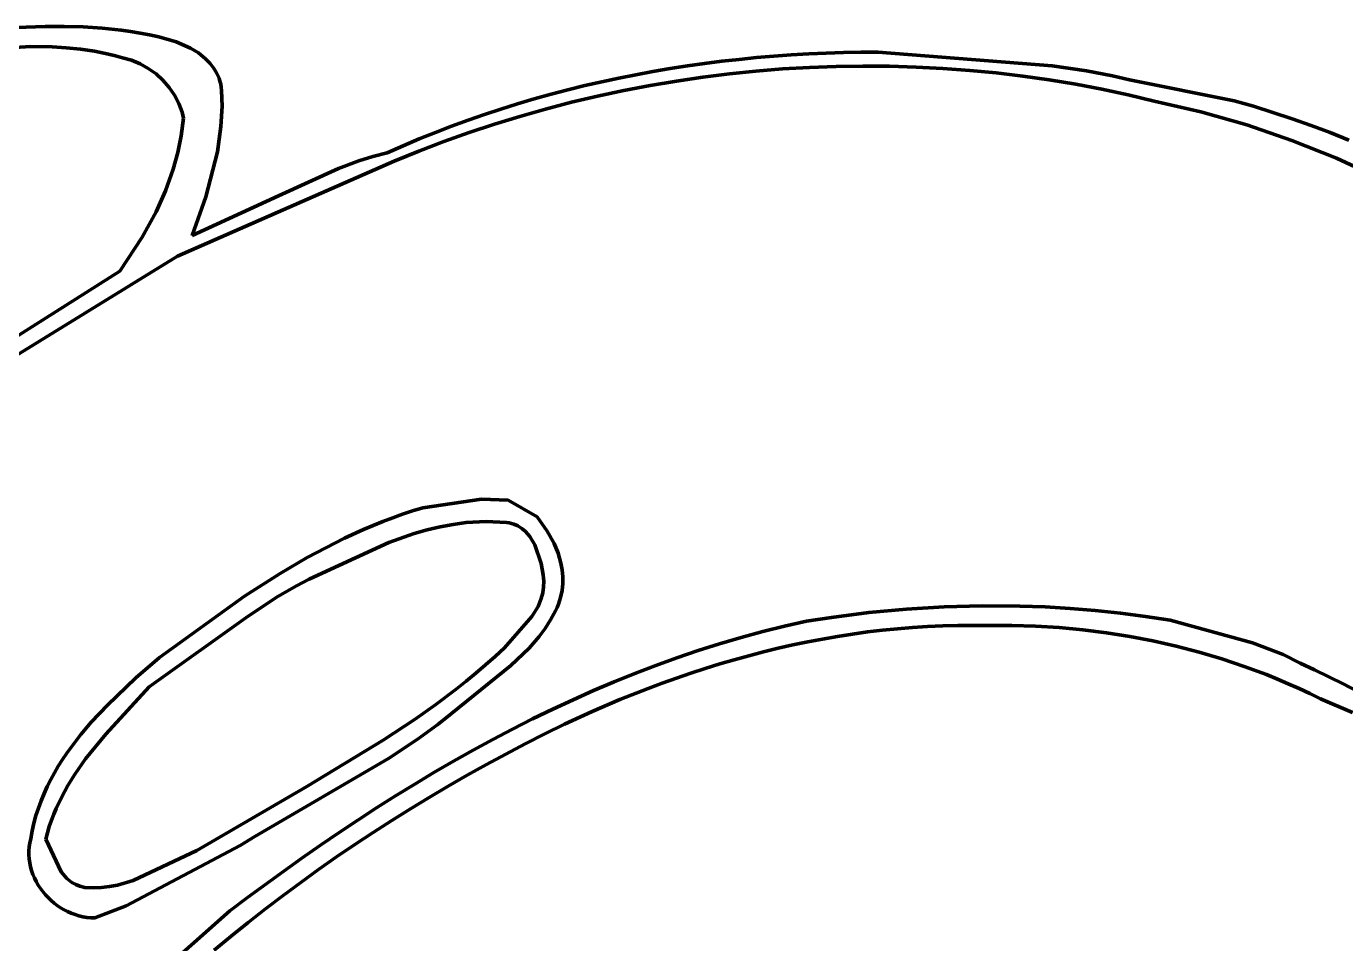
# Model space of a CAD drawing. Header units: millimetres. Extents: x 0 to 15.3, y 0 to 17.7.
# Drawn here: x 10.827 to 12.835, y 7.259 to 8.654 of the extents above; entities that cross this region are included whole.
import ezdxf

# ---------------------------------------------------------------- set-up
doc = ezdxf.new("R2010")
doc.units = ezdxf.units.MM
doc.layers.add('color#0a0a0aff', color=7, linetype='CONTINUOUS', lineweight=100)
doc.layers.add('color#ffffffff', color=7, linetype='CONTINUOUS', lineweight=100)

msp = doc.modelspace()

# ---------------------------------------------------------------- linework, layer by layer
at = {"layer": 'color#0a0a0aff'}
for p, q in [((10.8119, 8.6521), (10.8555, 8.6537)), ((10.8555, 8.6537), (10.8846, 8.6538)), ((10.8846, 8.6538), (10.9136, 8.653)), ((10.9136, 8.653), (10.9425, 8.6511)), ((10.9425, 8.6511), (10.9713, 8.648)), ((10.9713, 8.648), (10.9857, 8.646)), ((10.9857, 8.646), (11.0001, 8.6437)), ((11.0001, 8.6437), (11.0144, 8.641)), ((11.0144, 8.641), (11.0287, 8.638)), ((11.0287, 8.638), (11.0552, 8.6306)), ((10.8336, 8.6232), (10.6597, 8.6129)), ((10.8661, 8.6227), (10.8336, 8.6232)), ((10.8877, 8.6214), (10.8661, 8.6227)), ((10.9093, 8.6192), (10.8877, 8.6214)), ((10.9307, 8.616), (10.9093, 8.6192)), ((10.9521, 8.6116), (10.9307, 8.616)), ((11.0552, 8.6306), (11.0769, 8.6209)), ((11.0769, 8.6209), (11.089, 8.6134)), ((10.9627, 8.6089), (10.9521, 8.6116)), ((10.9733, 8.6059), (10.9627, 8.6089)), ((10.987, 8.6023), (10.9733, 8.6059)), ((11.0001, 8.5969), (10.987, 8.6023)), ((11.0126, 8.59), (11.0001, 8.5969)), ((11.089, 8.6134), (11.0998, 8.6047)), ((11.0998, 8.6047), (11.1063, 8.5981)), ((11.1063, 8.5981), (11.1119, 8.591)), ((11.8332, 8.5937), (11.8595, 8.5974)), ((11.8595, 8.5974), (11.8858, 8.6008)), ((11.8858, 8.6008), (11.9121, 8.6037)), ((11.9121, 8.6037), (11.9385, 8.6063)), ((11.9385, 8.6063), (11.9649, 8.6086)), ((11.9649, 8.6086), (11.9914, 8.6105)), ((11.9914, 8.6105), (12.0179, 8.612)), ((12.0179, 8.612), (12.0444, 8.6131)), ((12.0444, 8.6131), (12.0709, 8.614)), ((12.0709, 8.614), (12.0974, 8.6144)), ((12.0974, 8.6144), (12.1239, 8.6145)), ((12.1239, 8.6145), (12.3886, 8.5937)), ((11.0243, 8.5816), (11.0126, 8.59)), ((11.0349, 8.5719), (11.0243, 8.5816)), ((11.1119, 8.591), (11.1166, 8.5833)), ((11.1166, 8.5833), (11.1203, 8.5749)), ((11.7288, 8.5752), (11.7548, 8.5804)), ((11.7548, 8.5804), (11.7809, 8.5852)), ((11.7809, 8.5852), (11.807, 8.5897)), ((11.807, 8.5897), (11.8332, 8.5937)), ((11.8568, 8.5766), (11.8165, 8.5707)), ((11.8972, 8.5817), (11.8568, 8.5766)), ((11.9377, 8.5858), (11.8972, 8.5817)), ((11.9783, 8.5891), (11.9377, 8.5858)), ((12.019, 8.5915), (11.9783, 8.5891)), ((12.0597, 8.5929), (12.019, 8.5915)), ((12.1004, 8.5935), (12.0597, 8.5929)), ((12.1411, 8.5932), (12.1004, 8.5935)), ((12.1818, 8.592), (12.1411, 8.5932)), ((12.2224, 8.5899), (12.1818, 8.592)), ((12.263, 8.5869), (12.2224, 8.5899)), ((12.3035, 8.583), (12.263, 8.5869)), ((12.3439, 8.5782), (12.3035, 8.583)), ((12.3842, 8.5724), (12.3439, 8.5782)), ((12.3886, 8.5937), (12.4411, 8.586)), ((12.4411, 8.586), (12.4803, 8.5784)), ((12.4803, 8.5784), (12.5062, 8.5724)), ((11.0443, 8.5611), (11.0349, 8.5719)), ((11.0524, 8.5493), (11.0443, 8.5611)), ((11.1203, 8.5749), (11.1217, 8.5705)), ((11.1217, 8.5705), (11.1229, 8.566)), ((11.1229, 8.566), (11.1237, 8.5612)), ((11.1237, 8.5612), (11.1242, 8.5563)), ((11.1242, 8.5563), (11.1248, 8.5327)), ((11.6257, 8.5506), (11.6513, 8.5573)), ((11.6513, 8.5573), (11.6771, 8.5637)), ((11.6771, 8.5637), (11.7029, 8.5696)), ((11.7364, 8.5563), (11.6965, 8.5478)), ((11.7029, 8.5696), (11.7288, 8.5752)), ((11.7764, 8.5639), (11.7364, 8.5563)), ((11.8165, 8.5707), (11.7764, 8.5639)), ((12.4244, 8.5657), (12.3842, 8.5724)), ((12.4644, 8.5582), (12.4244, 8.5657)), ((12.5042, 8.5496), (12.4644, 8.5582)), ((12.5062, 8.5724), (12.6655, 8.5408)), ((11.059, 8.5366), (11.0524, 8.5493)), ((11.0639, 8.5232), (11.059, 8.5366)), ((11.5495, 8.5281), (11.5748, 8.536)), ((11.5748, 8.536), (11.6002, 8.5435)), ((11.6002, 8.5435), (11.6257, 8.5506)), ((11.6569, 8.5384), (11.6175, 8.5281)), ((11.6965, 8.5478), (11.6569, 8.5384)), ((12.5438, 8.5402), (12.5042, 8.5496)), ((12.6147, 8.5239), (12.5438, 8.5402)), ((12.6655, 8.5408), (12.6951, 8.5323)), ((11.0661, 8.514), (11.0639, 8.5232)), ((11.1248, 8.5327), (11.1231, 8.5015)), ((11.4993, 8.5111), (11.5243, 8.5198)), ((11.5243, 8.5198), (11.5495, 8.5281)), ((11.5784, 8.517), (11.5394, 8.505)), ((11.6175, 8.5281), (11.5784, 8.517)), ((12.6848, 8.504), (12.6147, 8.5239)), ((12.6951, 8.5323), (12.7246, 8.5231)), ((12.7246, 8.5231), (12.7538, 8.5134)), ((11.0627, 8.4876), (11.0661, 8.514)), ((11.1231, 8.5015), (11.1177, 8.4628)), ((11.4496, 8.4925), (11.4744, 8.502)), ((11.4744, 8.502), (11.4993, 8.5111)), ((11.5394, 8.505), (11.5008, 8.4922)), ((12.7537, 8.4804), (12.6848, 8.504)), ((12.7538, 8.5134), (12.7829, 8.5032)), ((12.7829, 8.5032), (12.8117, 8.4924)), ((11.0574, 8.4618), (11.0627, 8.4876)), ((11.4006, 8.4723), (11.425, 8.4826)), ((11.4625, 8.4785), (11.4245, 8.464)), ((11.425, 8.4826), (11.4496, 8.4925)), ((11.5008, 8.4922), (11.4625, 8.4785)), ((12.8213, 8.4533), (12.7537, 8.4804)), ((12.8117, 8.4924), (12.8403, 8.481)), ((11.0504, 8.4364), (11.0574, 8.4618)), ((11.1177, 8.4628), (11.1002, 8.3946)), ((11.3333, 8.4491), (11.3546, 8.4558)), ((11.3546, 8.4558), (11.3763, 8.4616)), ((11.3763, 8.4616), (11.4006, 8.4723)), ((11.4245, 8.464), (11.3868, 8.4486)), ((11.0386, 8.4035), (11.0504, 8.4364)), ((11.3868, 8.4486), (11.057, 8.3044)), ((11.2106, 8.3963), (11.3019, 8.4376)), ((11.3019, 8.4376), (11.3333, 8.4491)), ((12.8874, 8.4226), (12.8213, 8.4533)), ((11.0243, 8.3715), (11.0386, 8.4035)), ((11.0791, 8.3356), (11.2106, 8.3963)), ((11.1002, 8.3946), (11.0791, 8.3356)), ((11.0033, 8.333), (11.0243, 8.3715)), ((10.9694, 8.2817), (11.0033, 8.333)), ((11.057, 8.3044), (10.7329, 8.1051)), ((10.806, 8.1781), (10.9694, 8.2817)), ((11.4303, 7.9217), (11.5196, 7.9348)), ((11.5196, 7.9348), (11.5605, 7.9332)), ((11.5605, 7.9332), (11.6044, 7.908)), ((11.3998, 7.9118), (11.415, 7.9169)), ((11.415, 7.9169), (11.4303, 7.9217)), ((11.3403, 7.8884), (11.3698, 7.9006)), ((11.3698, 7.9006), (11.3847, 7.9063)), ((11.3847, 7.9063), (11.3998, 7.9118)), ((11.4767, 7.8963), (11.4568, 7.8926)), ((11.4967, 7.8989), (11.4767, 7.8963)), ((11.5068, 7.8998), (11.4967, 7.8989)), ((11.5169, 7.9003), (11.5068, 7.8998)), ((11.5271, 7.9006), (11.5169, 7.9003)), ((11.5373, 7.9004), (11.5271, 7.9006)), ((11.5476, 7.8999), (11.5373, 7.9004)), ((11.5579, 7.8991), (11.5476, 7.8999)), ((11.5617, 7.8986), (11.5579, 7.8991)), ((11.5688, 7.8968), (11.5617, 7.8986)), ((11.5753, 7.8939), (11.5688, 7.8968)), ((11.5812, 7.8902), (11.5753, 7.8939)), ((11.6044, 7.908), (11.62, 7.8862)), ((11.2827, 7.8608), (11.3113, 7.8751)), ((11.3113, 7.8751), (11.3403, 7.8884)), ((11.4175, 7.8822), (11.379, 7.8687)), ((11.4371, 7.8878), (11.4175, 7.8822)), ((11.4568, 7.8926), (11.4371, 7.8878)), ((11.5866, 7.8856), (11.5812, 7.8902)), ((11.5935, 7.8776), (11.5866, 7.8856)), ((11.6011, 7.865), (11.5935, 7.8776)), ((11.62, 7.8862), (11.6303, 7.8674)), ((11.2546, 7.8457), (11.2827, 7.8608)), ((11.379, 7.8687), (11.2772, 7.8219)), ((11.6107, 7.8367), (11.6011, 7.865)), ((11.6303, 7.8674), (11.6363, 7.8526)), ((11.2132, 7.8216), (11.2546, 7.8457)), ((11.6136, 7.8193), (11.6107, 7.8367)), ((11.6363, 7.8526), (11.6407, 7.8374)), ((11.6407, 7.8374), (11.6426, 7.8271)), ((11.1592, 7.7872), (11.2132, 7.8216)), ((11.2573, 7.8128), (11.238, 7.8028)), ((11.2772, 7.8219), (11.2573, 7.8128)), ((11.6143, 7.8146), (11.6136, 7.8193)), ((11.6146, 7.8099), (11.6143, 7.8146)), ((11.6426, 7.8271), (11.6435, 7.8167)), ((11.6435, 7.8167), (11.6435, 7.8062)), ((11.238, 7.8028), (11.2098, 7.7866)), ((11.6132, 7.7921), (11.6144, 7.8009)), ((11.6144, 7.8009), (11.6146, 7.8099)), ((11.6425, 7.7958), (11.6403, 7.7853)), ((11.6435, 7.8062), (11.6425, 7.7958)), ((11.0294, 7.6938), (11.1592, 7.7872)), ((11.2098, 7.7866), (11.1645, 7.7567)), ((11.6059, 7.7715), (11.6109, 7.7837)), ((11.6109, 7.7837), (11.6132, 7.7921)), ((11.637, 7.7749), (11.6349, 7.7698)), ((11.6403, 7.7853), (11.637, 7.7749)), ((12.2244, 7.7708), (12.2819, 7.7724)), ((12.2819, 7.7724), (12.3395, 7.772)), ((11.1645, 7.7567), (11.0141, 7.6493)), ((11.555, 7.7085), (11.5967, 7.7561)), ((11.5967, 7.7561), (11.6059, 7.7715)), ((11.6325, 7.7646), (11.6249, 7.751)), ((11.6349, 7.7698), (11.6325, 7.7646)), ((12.0147, 7.7489), (12.0525, 7.7547)), ((12.0525, 7.7547), (12.1096, 7.762)), ((12.1096, 7.762), (12.1669, 7.7674)), ((12.1669, 7.7674), (12.2244, 7.7708)), ((12.3395, 7.772), (12.3778, 7.7707)), ((12.3778, 7.7707), (12.4161, 7.7684)), ((12.4161, 7.7684), (12.4543, 7.7653)), ((12.4543, 7.7653), (12.4925, 7.7612)), ((12.4925, 7.7612), (12.5305, 7.7563)), ((12.5305, 7.7563), (12.5684, 7.7504)), ((11.6165, 7.738), (11.6074, 7.7257)), ((11.6249, 7.751), (11.6165, 7.738)), ((11.915, 7.7242), (11.948, 7.7331)), ((11.948, 7.7331), (11.9812, 7.7414)), ((11.9812, 7.7414), (12.0147, 7.7489)), ((12.1073, 7.7326), (12.0845, 7.7294)), ((12.1301, 7.7353), (12.1073, 7.7326)), ((12.153, 7.7376), (12.1301, 7.7353)), ((12.176, 7.7395), (12.153, 7.7376)), ((12.199, 7.741), (12.176, 7.7395)), ((12.222, 7.742), (12.199, 7.741)), ((12.2451, 7.7426), (12.222, 7.742)), ((12.2682, 7.7427), (12.2451, 7.7426)), ((12.2913, 7.7423), (12.2682, 7.7427)), ((12.3273, 7.7424), (12.2913, 7.7423)), ((12.3634, 7.7413), (12.3273, 7.7424)), ((12.3994, 7.7392), (12.3634, 7.7413)), ((12.4353, 7.7358), (12.3994, 7.7392)), ((12.4711, 7.7313), (12.4353, 7.7358)), ((12.5684, 7.7504), (12.6935, 7.7161)), ((11.6074, 7.7257), (11.5923, 7.7082)), ((11.8497, 7.7042), (11.8823, 7.7145)), ((11.8823, 7.7145), (11.915, 7.7242)), ((11.994, 7.7129), (11.9715, 7.7078)), ((12.0165, 7.7176), (11.994, 7.7129)), ((12.0391, 7.7219), (12.0165, 7.7176)), ((12.0618, 7.7259), (12.0391, 7.7219)), ((12.0845, 7.7294), (12.0618, 7.7259)), ((12.5067, 7.7257), (12.4711, 7.7313)), ((12.5421, 7.7189), (12.5067, 7.7257)), ((12.5773, 7.711), (12.5421, 7.7189)), ((12.6935, 7.7161), (12.7405, 7.6982)), ((10.9937, 7.6627), (11.0294, 7.6938)), ((11.5261, 7.6824), (11.5407, 7.6953)), ((11.5407, 7.6953), (11.555, 7.7085)), ((11.5923, 7.7082), (11.5646, 7.6814)), ((11.7854, 7.6817), (11.8174, 7.6933)), ((11.8174, 7.6933), (11.8497, 7.7042)), ((11.9269, 7.6965), (11.9047, 7.6904)), ((11.9491, 7.7023), (11.9269, 7.6965)), ((11.9715, 7.7078), (11.9491, 7.7023)), ((12.6122, 7.7019), (12.5773, 7.711)), ((12.6467, 7.6917), (12.6122, 7.7019)), ((12.7405, 7.6982), (12.7662, 7.685)), ((11.5646, 7.6814), (11.474, 7.6084)), ((11.5113, 7.6699), (11.5261, 7.6824)), ((11.7535, 7.6695), (11.7854, 7.6817)), ((11.8605, 7.6771), (11.8386, 7.67)), ((11.8825, 7.6839), (11.8605, 7.6771)), ((11.9047, 7.6904), (11.8825, 7.6839)), ((12.6809, 7.6803), (12.6467, 7.6917)), ((12.7147, 7.6677), (12.6809, 7.6803)), ((12.7662, 7.685), (12.7881, 7.675)), ((12.7881, 7.675), (12.8099, 7.6646)), ((10.9502, 7.6214), (10.9937, 7.6627)), ((11.4811, 7.6456), (11.4963, 7.6576)), ((11.4963, 7.6576), (11.5113, 7.6699)), ((11.6905, 7.6435), (11.7219, 7.6568)), ((11.7219, 7.6568), (11.7535, 7.6695)), ((11.7951, 7.6547), (11.7735, 7.6467)), ((11.8168, 7.6625), (11.7951, 7.6547)), ((11.8386, 7.67), (11.8168, 7.6625)), ((12.7315, 7.661), (12.7147, 7.6677)), ((12.7481, 7.6539), (12.7315, 7.661)), ((12.7646, 7.6466), (12.7481, 7.6539)), ((12.8099, 7.6646), (12.8314, 7.6538)), ((12.8314, 7.6538), (12.8527, 7.6427)), ((11.0141, 7.6493), (10.9477, 7.5773)), ((11.4502, 7.6223), (11.4811, 7.6456)), ((11.6594, 7.6296), (11.6905, 7.6435)), ((11.7735, 7.6467), (11.7306, 7.6297)), ((12.7809, 7.639), (12.7646, 7.6466)), ((12.7972, 7.6311), (12.7809, 7.639)), ((10.9255, 7.5952), (10.9502, 7.6214)), ((11.4186, 7.6), (11.4502, 7.6223)), ((11.5977, 7.6003), (11.6284, 7.6152)), ((11.6284, 7.6152), (11.6594, 7.6296)), ((11.7306, 7.6297), (11.6882, 7.6116)), ((12.846, 7.6103), (12.7972, 7.6311)), ((10.91, 7.5769), (10.9255, 7.5952)), ((11.3702, 7.5679), (11.4186, 7.6)), ((11.4535, 7.592), (11.4219, 7.5688)), ((11.474, 7.6084), (11.4535, 7.592)), ((11.5672, 7.5849), (11.5977, 7.6003)), ((11.6464, 7.5925), (11.6163, 7.5776)), ((11.6882, 7.6116), (11.6464, 7.5925)), ((10.8954, 7.5581), (10.91, 7.5769)), ((10.9477, 7.5773), (10.9169, 7.5394)), ((11.537, 7.569), (11.5672, 7.5849)), ((11.6163, 7.5776), (11.5865, 7.5624)), ((10.8885, 7.5484), (10.8954, 7.5581)), ((11.254, 7.4977), (11.3702, 7.5679)), ((11.4219, 7.5688), (11.3782, 7.54)), ((11.4771, 7.5359), (11.5069, 7.5527)), ((11.5069, 7.5527), (11.537, 7.569)), ((11.5865, 7.5624), (11.5568, 7.5469)), ((10.8756, 7.5286), (10.8819, 7.5386)), ((10.8819, 7.5386), (10.8885, 7.5484)), ((10.9169, 7.5394), (10.9002, 7.5155)), ((11.3782, 7.54), (11.1746, 7.4217)), ((11.4475, 7.5188), (11.4771, 7.5359)), ((11.5568, 7.5469), (11.5274, 7.531)), ((10.864, 7.508), (10.8696, 7.5184)), ((10.8696, 7.5184), (10.8756, 7.5286)), ((10.9002, 7.5155), (10.89, 7.499)), ((11.4182, 7.5012), (11.4475, 7.5188)), ((11.4981, 7.5147), (11.469, 7.498)), ((11.5274, 7.531), (11.4981, 7.5147)), ((10.8538, 7.4867), (10.8587, 7.4975)), ((10.8587, 7.4975), (10.864, 7.508)), ((10.89, 7.499), (10.8807, 7.4819)), ((11.0864, 7.4003), (11.254, 7.4977)), ((11.389, 7.4833), (11.4182, 7.5012)), ((11.469, 7.498), (11.4402, 7.481)), ((10.8453, 7.4646), (10.8493, 7.4758)), ((10.8493, 7.4758), (10.8538, 7.4867)), ((10.8807, 7.4819), (10.8723, 7.4643)), ((11.3601, 7.465), (11.389, 7.4833)), ((11.4402, 7.481), (11.4115, 7.4636)), ((10.8384, 7.4417), (10.8416, 7.4533)), ((10.8416, 7.4533), (10.8453, 7.4646)), ((10.8686, 7.4553), (10.8651, 7.4461)), ((10.8723, 7.4643), (10.8686, 7.4553)), ((11.3314, 7.4464), (11.3601, 7.465)), ((11.4115, 7.4636), (11.3831, 7.4459)), ((10.8357, 7.4299), (10.8384, 7.4417)), ((10.8619, 7.4368), (10.8591, 7.4272)), ((10.8651, 7.4461), (10.8619, 7.4368)), ((11.3029, 7.4274), (11.3314, 7.4464)), ((11.3831, 7.4459), (11.3549, 7.4278)), ((10.8312, 7.4056), (10.8321, 7.4118)), ((10.8321, 7.4118), (10.8335, 7.4179)), ((10.8335, 7.4179), (10.8357, 7.4299)), ((10.8591, 7.4272), (10.8565, 7.4175)), ((10.8565, 7.4175), (10.8797, 7.3679)), ((11.1746, 7.4217), (11.1525, 7.4077)), ((11.2746, 7.4082), (11.3029, 7.4274)), ((11.3549, 7.4278), (11.327, 7.4093)), ((10.8307, 7.3995), (10.8312, 7.4056)), ((10.8307, 7.3934), (10.8307, 7.3995)), ((10.8312, 7.3873), (10.8307, 7.3934)), ((11.1525, 7.4077), (10.9789, 7.3161)), ((10.9897, 7.3545), (11.0864, 7.4003)), ((11.2465, 7.3887), (11.2746, 7.4082)), ((11.327, 7.4093), (11.2993, 7.3905)), ((10.832, 7.3813), (10.8312, 7.3873)), ((10.8333, 7.3754), (10.832, 7.3813)), ((10.8349, 7.3696), (10.8333, 7.3754)), ((11.2187, 7.3689), (11.2465, 7.3887)), ((11.2718, 7.3713), (11.2446, 7.3517)), ((11.2993, 7.3905), (11.2718, 7.3713)), ((10.8369, 7.3639), (10.8349, 7.3696)), ((10.8393, 7.3584), (10.8369, 7.3639)), ((10.842, 7.3529), (10.8393, 7.3584)), ((10.845, 7.3477), (10.842, 7.3529)), ((10.8797, 7.3679), (10.8883, 7.3578)), ((10.8883, 7.3578), (10.8961, 7.3516)), ((10.8961, 7.3516), (10.902, 7.3483)), ((10.9657, 7.3476), (10.9897, 7.3545)), ((11.1637, 7.3286), (11.2187, 7.3689)), ((11.2446, 7.3517), (11.2177, 7.3318)), ((10.8483, 7.3426), (10.845, 7.3477)), ((10.852, 7.3377), (10.8483, 7.3426)), ((10.8559, 7.333), (10.852, 7.3377)), ((10.8601, 7.3285), (10.8559, 7.333)), ((10.902, 7.3483), (10.9085, 7.3458)), ((10.9085, 7.3458), (10.9157, 7.3441)), ((10.9157, 7.3441), (10.9285, 7.3434)), ((10.9285, 7.3434), (10.9411, 7.3439)), ((10.9411, 7.3439), (10.9535, 7.3453)), ((10.9535, 7.3453), (10.9657, 7.3476)), ((11.2177, 7.3318), (11.1911, 7.3115)), ((10.8645, 7.3243), (10.8601, 7.3285)), ((10.8691, 7.3203), (10.8645, 7.3243)), ((10.874, 7.3166), (10.8691, 7.3203)), ((10.8791, 7.3132), (10.874, 7.3166)), ((10.8843, 7.3101), (10.8791, 7.3132)), ((10.9789, 7.3161), (10.9311, 7.2978)), ((11.1365, 7.3082), (11.1637, 7.3286)), ((11.1911, 7.3115), (11.1647, 7.2909)), ((10.8897, 7.3073), (10.8843, 7.3101)), ((10.8953, 7.3048), (10.8897, 7.3073)), ((10.901, 7.3027), (10.8953, 7.3048)), ((10.9069, 7.3009), (10.901, 7.3027)), ((10.9128, 7.2995), (10.9069, 7.3009)), ((10.9188, 7.2985), (10.9128, 7.2995)), ((10.9249, 7.2979), (10.9188, 7.2985)), ((10.9241, 7.12), (11.1365, 7.3082)), ((10.9311, 7.2978), (10.9249, 7.2979)), ((11.1647, 7.2909), (11.1387, 7.2699)), ((11.1387, 7.2699), (11.1129, 7.2485))]:
    msp.add_line(p, q, dxfattribs=at)
at = {"layer": 'color#ffffffff'}
for p, q in [((10.8555, 8.6537), (10.8119, 8.6521)), ((10.8846, 8.6538), (10.8555, 8.6537)), ((10.9136, 8.653), (10.8846, 8.6538)), ((10.9425, 8.6511), (10.9136, 8.653)), ((10.9713, 8.648), (10.9425, 8.6511)), ((10.9857, 8.646), (10.9713, 8.648)), ((11.0001, 8.6437), (10.9857, 8.646)), ((11.0144, 8.641), (11.0001, 8.6437)), ((11.0287, 8.638), (11.0144, 8.641)), ((11.0552, 8.6306), (11.0287, 8.638)), ((10.6597, 8.6129), (10.8336, 8.6232)), ((10.8336, 8.6232), (10.8661, 8.6227)), ((10.8661, 8.6227), (10.8877, 8.6214)), ((10.8877, 8.6214), (10.9093, 8.6192)), ((10.9093, 8.6192), (10.9307, 8.616)), ((10.9307, 8.616), (10.9521, 8.6116)), ((11.0769, 8.6209), (11.0552, 8.6306)), ((11.089, 8.6134), (11.0769, 8.6209)), ((10.9521, 8.6116), (10.9627, 8.6089)), ((10.9627, 8.6089), (10.9733, 8.6059)), ((10.9733, 8.6059), (10.987, 8.6023)), ((10.987, 8.6023), (11.0001, 8.5969)), ((11.0001, 8.5969), (11.0126, 8.59)), ((11.0998, 8.6047), (11.089, 8.6134)), ((11.1063, 8.5981), (11.0998, 8.6047)), ((11.1119, 8.591), (11.1063, 8.5981)), ((11.8595, 8.5974), (11.8332, 8.5937)), ((11.8858, 8.6008), (11.8595, 8.5974)), ((11.9121, 8.6037), (11.8858, 8.6008)), ((11.9385, 8.6063), (11.9121, 8.6037)), ((11.9649, 8.6086), (11.9385, 8.6063)), ((11.9914, 8.6105), (11.9649, 8.6086)), ((12.0179, 8.612), (11.9914, 8.6105)), ((12.0444, 8.6131), (12.0179, 8.612)), ((12.0709, 8.614), (12.0444, 8.6131)), ((12.0974, 8.6144), (12.0709, 8.614)), ((12.1239, 8.6145), (12.0974, 8.6144)), ((12.3886, 8.5937), (12.1239, 8.6145)), ((11.0126, 8.59), (11.0243, 8.5816)), ((11.0243, 8.5816), (11.0349, 8.5719)), ((11.1166, 8.5833), (11.1119, 8.591)), ((11.1203, 8.5749), (11.1166, 8.5833)), ((11.7548, 8.5804), (11.7288, 8.5752)), ((11.7809, 8.5852), (11.7548, 8.5804)), ((11.807, 8.5897), (11.7809, 8.5852)), ((11.8332, 8.5937), (11.807, 8.5897)), ((11.8165, 8.5707), (11.8568, 8.5766)), ((11.8568, 8.5766), (11.8972, 8.5817)), ((11.8972, 8.5817), (11.9377, 8.5858)), ((11.9377, 8.5858), (11.9783, 8.5891)), ((11.9783, 8.5891), (12.019, 8.5915)), ((12.019, 8.5915), (12.0597, 8.5929)), ((12.0597, 8.5929), (12.1004, 8.5935)), ((12.1004, 8.5935), (12.1411, 8.5932)), ((12.1411, 8.5932), (12.1818, 8.592)), ((12.1818, 8.592), (12.2224, 8.5899)), ((12.2224, 8.5899), (12.263, 8.5869)), ((12.263, 8.5869), (12.3035, 8.583)), ((12.3035, 8.583), (12.3439, 8.5782)), ((12.3439, 8.5782), (12.3842, 8.5724)), ((12.4411, 8.586), (12.3886, 8.5937)), ((12.4803, 8.5784), (12.4411, 8.586)), ((12.5062, 8.5724), (12.4803, 8.5784)), ((11.0349, 8.5719), (11.0443, 8.5611)), ((11.0443, 8.5611), (11.0524, 8.5493)), ((11.1217, 8.5705), (11.1203, 8.5749)), ((11.1229, 8.566), (11.1217, 8.5705)), ((11.1237, 8.5612), (11.1229, 8.566)), ((11.1242, 8.5563), (11.1237, 8.5612)), ((11.1248, 8.5327), (11.1242, 8.5563)), ((11.6513, 8.5573), (11.6257, 8.5506)), ((11.6771, 8.5637), (11.6513, 8.5573)), ((11.7029, 8.5696), (11.6771, 8.5637)), ((11.6965, 8.5478), (11.7364, 8.5563)), ((11.7288, 8.5752), (11.7029, 8.5696)), ((11.7364, 8.5563), (11.7764, 8.5639)), ((11.7764, 8.5639), (11.8165, 8.5707)), ((12.3842, 8.5724), (12.4244, 8.5657)), ((12.4244, 8.5657), (12.4644, 8.5582)), ((12.4644, 8.5582), (12.5042, 8.5496)), ((12.6655, 8.5408), (12.5062, 8.5724)), ((11.0524, 8.5493), (11.059, 8.5366)), ((11.059, 8.5366), (11.0639, 8.5232)), ((11.5748, 8.536), (11.5495, 8.5281)), ((11.6002, 8.5435), (11.5748, 8.536)), ((11.6257, 8.5506), (11.6002, 8.5435)), ((11.6175, 8.5281), (11.6569, 8.5384)), ((11.6569, 8.5384), (11.6965, 8.5478)), ((12.5042, 8.5496), (12.5438, 8.5402)), ((12.5438, 8.5402), (12.6147, 8.5239)), ((12.6951, 8.5323), (12.6655, 8.5408)), ((11.0639, 8.5232), (11.0661, 8.514)), ((11.1231, 8.5015), (11.1248, 8.5327)), ((11.5243, 8.5198), (11.4993, 8.5111)), ((11.5495, 8.5281), (11.5243, 8.5198)), ((11.5394, 8.505), (11.5784, 8.517)), ((11.5784, 8.517), (11.6175, 8.5281)), ((12.6147, 8.5239), (12.6848, 8.504)), ((12.7246, 8.5231), (12.6951, 8.5323)), ((12.7538, 8.5134), (12.7246, 8.5231)), ((11.0661, 8.514), (11.0627, 8.4876)), ((11.1177, 8.4628), (11.1231, 8.5015)), ((11.4744, 8.502), (11.4496, 8.4925)), ((11.4993, 8.5111), (11.4744, 8.502)), ((11.5008, 8.4922), (11.5394, 8.505)), ((12.6848, 8.504), (12.7537, 8.4804)), ((12.7829, 8.5032), (12.7538, 8.5134)), ((12.8117, 8.4924), (12.7829, 8.5032)), ((11.0627, 8.4876), (11.0574, 8.4618)), ((11.425, 8.4826), (11.4006, 8.4723)), ((11.4245, 8.464), (11.4625, 8.4785)), ((11.4496, 8.4925), (11.425, 8.4826)), ((11.4625, 8.4785), (11.5008, 8.4922)), ((12.7537, 8.4804), (12.8213, 8.4533)), ((12.8403, 8.481), (12.8117, 8.4924)), ((11.0574, 8.4618), (11.0504, 8.4364)), ((11.1002, 8.3946), (11.1177, 8.4628)), ((11.3546, 8.4558), (11.3333, 8.4491)), ((11.3763, 8.4616), (11.3546, 8.4558)), ((11.4006, 8.4723), (11.3763, 8.4616)), ((11.3868, 8.4486), (11.4245, 8.464)), ((11.0504, 8.4364), (11.0386, 8.4035)), ((11.057, 8.3044), (11.3868, 8.4486)), ((11.3019, 8.4376), (11.2106, 8.3963)), ((11.3333, 8.4491), (11.3019, 8.4376)), ((12.8213, 8.4533), (12.8874, 8.4226)), ((11.0386, 8.4035), (11.0243, 8.3715)), ((11.2106, 8.3963), (11.0791, 8.3356)), ((11.0791, 8.3356), (11.1002, 8.3946)), ((11.0243, 8.3715), (11.0033, 8.333)), ((11.0033, 8.333), (10.9694, 8.2817)), ((10.7329, 8.1051), (11.057, 8.3044)), ((10.9694, 8.2817), (10.806, 8.1781)), ((11.5196, 7.9348), (11.4303, 7.9217)), ((11.5605, 7.9332), (11.5196, 7.9348)), ((11.6044, 7.908), (11.5605, 7.9332)), ((11.415, 7.9169), (11.3998, 7.9118)), ((11.4303, 7.9217), (11.415, 7.9169)), ((11.3698, 7.9006), (11.3403, 7.8884)), ((11.3847, 7.9063), (11.3698, 7.9006)), ((11.3998, 7.9118), (11.3847, 7.9063)), ((11.4568, 7.8926), (11.4767, 7.8963)), ((11.4767, 7.8963), (11.4967, 7.8989)), ((11.4967, 7.8989), (11.5068, 7.8998)), ((11.5068, 7.8998), (11.5169, 7.9003)), ((11.5169, 7.9003), (11.5271, 7.9006)), ((11.5271, 7.9006), (11.5373, 7.9004)), ((11.5373, 7.9004), (11.5476, 7.8999)), ((11.5476, 7.8999), (11.5579, 7.8991)), ((11.5579, 7.8991), (11.5617, 7.8986)), ((11.5617, 7.8986), (11.5688, 7.8968)), ((11.5688, 7.8968), (11.5753, 7.8939)), ((11.5753, 7.8939), (11.5812, 7.8902)), ((11.62, 7.8862), (11.6044, 7.908)), ((11.3113, 7.8751), (11.2827, 7.8608)), ((11.3403, 7.8884), (11.3113, 7.8751)), ((11.379, 7.8687), (11.4175, 7.8822)), ((11.4175, 7.8822), (11.4371, 7.8878)), ((11.4371, 7.8878), (11.4568, 7.8926)), ((11.5812, 7.8902), (11.5866, 7.8856)), ((11.5866, 7.8856), (11.5935, 7.8776)), ((11.5935, 7.8776), (11.6011, 7.865)), ((11.6303, 7.8674), (11.62, 7.8862)), ((11.2827, 7.8608), (11.2546, 7.8457)), ((11.2772, 7.8219), (11.379, 7.8687)), ((11.6011, 7.865), (11.6107, 7.8367)), ((11.6363, 7.8526), (11.6303, 7.8674)), ((11.2546, 7.8457), (11.2132, 7.8216)), ((11.6107, 7.8367), (11.6136, 7.8193)), ((11.6407, 7.8374), (11.6363, 7.8526)), ((11.6426, 7.8271), (11.6407, 7.8374)), ((11.2132, 7.8216), (11.1592, 7.7872)), ((11.238, 7.8028), (11.2573, 7.8128)), ((11.2573, 7.8128), (11.2772, 7.8219)), ((11.6136, 7.8193), (11.6143, 7.8146)), ((11.6143, 7.8146), (11.6146, 7.8099)), ((11.6435, 7.8167), (11.6426, 7.8271)), ((11.6435, 7.8062), (11.6435, 7.8167)), ((11.2098, 7.7866), (11.238, 7.8028)), ((11.6144, 7.8009), (11.6132, 7.7921)), ((11.6146, 7.8099), (11.6144, 7.8009)), ((11.6403, 7.7853), (11.6425, 7.7958)), ((11.6425, 7.7958), (11.6435, 7.8062)), ((11.1592, 7.7872), (11.0294, 7.6938)), ((11.1645, 7.7567), (11.2098, 7.7866)), ((11.6109, 7.7837), (11.6059, 7.7715)), ((11.6132, 7.7921), (11.6109, 7.7837)), ((11.6349, 7.7698), (11.637, 7.7749)), ((11.637, 7.7749), (11.6403, 7.7853)), ((12.2819, 7.7724), (12.2244, 7.7708)), ((12.3395, 7.772), (12.2819, 7.7724)), ((11.0141, 7.6493), (11.1645, 7.7567)), ((11.5967, 7.7561), (11.555, 7.7085)), ((11.6059, 7.7715), (11.5967, 7.7561)), ((11.6249, 7.751), (11.6325, 7.7646)), ((11.6325, 7.7646), (11.6349, 7.7698)), ((12.0525, 7.7547), (12.0147, 7.7489)), ((12.1096, 7.762), (12.0525, 7.7547)), ((12.1669, 7.7674), (12.1096, 7.762)), ((12.2244, 7.7708), (12.1669, 7.7674)), ((12.3778, 7.7707), (12.3395, 7.772)), ((12.4161, 7.7684), (12.3778, 7.7707)), ((12.4543, 7.7653), (12.4161, 7.7684)), ((12.4925, 7.7612), (12.4543, 7.7653)), ((12.5305, 7.7563), (12.4925, 7.7612)), ((12.5684, 7.7504), (12.5305, 7.7563)), ((11.6074, 7.7257), (11.6165, 7.738)), ((11.6165, 7.738), (11.6249, 7.751)), ((11.948, 7.7331), (11.915, 7.7242)), ((11.9812, 7.7414), (11.948, 7.7331)), ((12.0147, 7.7489), (11.9812, 7.7414)), ((12.0845, 7.7294), (12.1073, 7.7326)), ((12.1073, 7.7326), (12.1301, 7.7353)), ((12.1301, 7.7353), (12.153, 7.7376)), ((12.153, 7.7376), (12.176, 7.7395)), ((12.176, 7.7395), (12.199, 7.741)), ((12.199, 7.741), (12.222, 7.742)), ((12.222, 7.742), (12.2451, 7.7426)), ((12.2451, 7.7426), (12.2682, 7.7427)), ((12.2682, 7.7427), (12.2913, 7.7423)), ((12.2913, 7.7423), (12.3273, 7.7424)), ((12.3273, 7.7424), (12.3634, 7.7413)), ((12.3634, 7.7413), (12.3994, 7.7392)), ((12.3994, 7.7392), (12.4353, 7.7358)), ((12.4353, 7.7358), (12.4711, 7.7313)), ((12.6935, 7.7161), (12.5684, 7.7504)), ((11.5923, 7.7082), (11.6074, 7.7257)), ((11.8823, 7.7145), (11.8497, 7.7042)), ((11.915, 7.7242), (11.8823, 7.7145)), ((11.9715, 7.7078), (11.994, 7.7129)), ((11.994, 7.7129), (12.0165, 7.7176)), ((12.0165, 7.7176), (12.0391, 7.7219)), ((12.0391, 7.7219), (12.0618, 7.7259)), ((12.0618, 7.7259), (12.0845, 7.7294)), ((12.4711, 7.7313), (12.5067, 7.7257)), ((12.5067, 7.7257), (12.5421, 7.7189)), ((12.5421, 7.7189), (12.5773, 7.711)), ((12.7405, 7.6982), (12.6935, 7.7161)), ((11.0294, 7.6938), (10.9937, 7.6627)), ((11.5407, 7.6953), (11.5261, 7.6824)), ((11.555, 7.7085), (11.5407, 7.6953)), ((11.5646, 7.6814), (11.5923, 7.7082)), ((11.8174, 7.6933), (11.7854, 7.6817)), ((11.8497, 7.7042), (11.8174, 7.6933)), ((11.9047, 7.6904), (11.9269, 7.6965)), ((11.9269, 7.6965), (11.9491, 7.7023)), ((11.9491, 7.7023), (11.9715, 7.7078)), ((12.5773, 7.711), (12.6122, 7.7019)), ((12.6122, 7.7019), (12.6467, 7.6917)), ((12.7662, 7.685), (12.7405, 7.6982)), ((11.474, 7.6084), (11.5646, 7.6814)), ((11.5261, 7.6824), (11.5113, 7.6699)), ((11.7854, 7.6817), (11.7535, 7.6695)), ((11.8386, 7.67), (11.8605, 7.6771)), ((11.8605, 7.6771), (11.8825, 7.6839)), ((11.8825, 7.6839), (11.9047, 7.6904)), ((12.6467, 7.6917), (12.6809, 7.6803)), ((12.6809, 7.6803), (12.7147, 7.6677)), ((12.7881, 7.675), (12.7662, 7.685)), ((12.8099, 7.6646), (12.7881, 7.675)), ((10.9937, 7.6627), (10.9502, 7.6214)), ((11.4963, 7.6576), (11.4811, 7.6456)), ((11.5113, 7.6699), (11.4963, 7.6576)), ((11.7219, 7.6568), (11.6905, 7.6435)), ((11.7535, 7.6695), (11.7219, 7.6568)), ((11.7735, 7.6467), (11.7951, 7.6547)), ((11.7951, 7.6547), (11.8168, 7.6625)), ((11.8168, 7.6625), (11.8386, 7.67)), ((12.7147, 7.6677), (12.7315, 7.661)), ((12.7315, 7.661), (12.7481, 7.6539)), ((12.7481, 7.6539), (12.7646, 7.6466)), ((12.8314, 7.6538), (12.8099, 7.6646)), ((12.8527, 7.6427), (12.8314, 7.6538)), ((10.9477, 7.5773), (11.0141, 7.6493)), ((11.4811, 7.6456), (11.4502, 7.6223)), ((11.6905, 7.6435), (11.6594, 7.6296)), ((11.7306, 7.6297), (11.7735, 7.6467)), ((12.7646, 7.6466), (12.7809, 7.639)), ((12.7809, 7.639), (12.7972, 7.6311)), ((10.9502, 7.6214), (10.9255, 7.5952)), ((11.4502, 7.6223), (11.4186, 7.6)), ((11.6284, 7.6152), (11.5977, 7.6003)), ((11.6594, 7.6296), (11.6284, 7.6152)), ((11.6882, 7.6116), (11.7306, 7.6297)), ((12.7972, 7.6311), (12.846, 7.6103)), ((10.9255, 7.5952), (10.91, 7.5769)), ((11.4186, 7.6), (11.3702, 7.5679)), ((11.4219, 7.5688), (11.4535, 7.592)), ((11.4535, 7.592), (11.474, 7.6084)), ((11.5977, 7.6003), (11.5672, 7.5849)), ((11.6163, 7.5776), (11.6464, 7.5925)), ((11.6464, 7.5925), (11.6882, 7.6116)), ((10.91, 7.5769), (10.8954, 7.5581)), ((10.9169, 7.5394), (10.9477, 7.5773)), ((11.5672, 7.5849), (11.537, 7.569)), ((11.5865, 7.5624), (11.6163, 7.5776)), ((10.8954, 7.5581), (10.8885, 7.5484)), ((11.3702, 7.5679), (11.254, 7.4977)), ((11.3782, 7.54), (11.4219, 7.5688)), ((11.5069, 7.5527), (11.4771, 7.5359)), ((11.537, 7.569), (11.5069, 7.5527)), ((11.5568, 7.5469), (11.5865, 7.5624)), ((10.8819, 7.5386), (10.8756, 7.5286)), ((10.8885, 7.5484), (10.8819, 7.5386)), ((10.9002, 7.5155), (10.9169, 7.5394)), ((11.1746, 7.4217), (11.3782, 7.54)), ((11.4771, 7.5359), (11.4475, 7.5188)), ((11.5274, 7.531), (11.5568, 7.5469)), ((10.8696, 7.5184), (10.864, 7.508)), ((10.8756, 7.5286), (10.8696, 7.5184)), ((10.89, 7.499), (10.9002, 7.5155)), ((11.4475, 7.5188), (11.4182, 7.5012)), ((11.469, 7.498), (11.4981, 7.5147)), ((11.4981, 7.5147), (11.5274, 7.531)), ((10.8587, 7.4975), (10.8538, 7.4867)), ((10.864, 7.508), (10.8587, 7.4975)), ((10.8807, 7.4819), (10.89, 7.499)), ((11.254, 7.4977), (11.0864, 7.4003)), ((11.4182, 7.5012), (11.389, 7.4833)), ((11.4402, 7.481), (11.469, 7.498)), ((10.8493, 7.4758), (10.8453, 7.4646)), ((10.8538, 7.4867), (10.8493, 7.4758)), ((10.8723, 7.4643), (10.8807, 7.4819)), ((11.389, 7.4833), (11.3601, 7.465)), ((11.4115, 7.4636), (11.4402, 7.481)), ((10.8416, 7.4533), (10.8384, 7.4417)), ((10.8453, 7.4646), (10.8416, 7.4533)), ((10.8651, 7.4461), (10.8686, 7.4553)), ((10.8686, 7.4553), (10.8723, 7.4643)), ((11.3601, 7.465), (11.3314, 7.4464)), ((11.3831, 7.4459), (11.4115, 7.4636)), ((10.8384, 7.4417), (10.8357, 7.4299)), ((10.8591, 7.4272), (10.8619, 7.4368)), ((10.8619, 7.4368), (10.8651, 7.4461)), ((11.3314, 7.4464), (11.3029, 7.4274)), ((11.3549, 7.4278), (11.3831, 7.4459)), ((10.8321, 7.4118), (10.8312, 7.4056)), ((10.8335, 7.4179), (10.8321, 7.4118)), ((10.8357, 7.4299), (10.8335, 7.4179)), ((10.8565, 7.4175), (10.8591, 7.4272)), ((10.8797, 7.3679), (10.8565, 7.4175)), ((11.1525, 7.4077), (11.1746, 7.4217)), ((11.3029, 7.4274), (11.2746, 7.4082)), ((11.327, 7.4093), (11.3549, 7.4278)), ((10.8312, 7.4056), (10.8307, 7.3995)), ((10.8307, 7.3995), (10.8307, 7.3934)), ((10.8307, 7.3934), (10.8312, 7.3873)), ((10.9789, 7.3161), (11.1525, 7.4077)), ((11.0864, 7.4003), (10.9897, 7.3545)), ((11.2746, 7.4082), (11.2465, 7.3887)), ((11.2993, 7.3905), (11.327, 7.4093)), ((10.8312, 7.3873), (10.832, 7.3813)), ((10.832, 7.3813), (10.8333, 7.3754)), ((10.8333, 7.3754), (10.8349, 7.3696)), ((11.2465, 7.3887), (11.2187, 7.3689)), ((11.2446, 7.3517), (11.2718, 7.3713)), ((11.2718, 7.3713), (11.2993, 7.3905)), ((10.8349, 7.3696), (10.8369, 7.3639)), ((10.8369, 7.3639), (10.8393, 7.3584)), ((10.8393, 7.3584), (10.842, 7.3529)), ((10.842, 7.3529), (10.845, 7.3477)), ((10.8883, 7.3578), (10.8797, 7.3679)), ((10.8961, 7.3516), (10.8883, 7.3578)), ((10.902, 7.3483), (10.8961, 7.3516)), ((10.9897, 7.3545), (10.9657, 7.3476)), ((11.2187, 7.3689), (11.1637, 7.3286)), ((11.2177, 7.3318), (11.2446, 7.3517)), ((10.845, 7.3477), (10.8483, 7.3426)), ((10.8483, 7.3426), (10.852, 7.3377)), ((10.852, 7.3377), (10.8559, 7.333)), ((10.8559, 7.333), (10.8601, 7.3285)), ((10.9085, 7.3458), (10.902, 7.3483)), ((10.9157, 7.3441), (10.9085, 7.3458)), ((10.9285, 7.3434), (10.9157, 7.3441)), ((10.9411, 7.3439), (10.9285, 7.3434)), ((10.9535, 7.3453), (10.9411, 7.3439)), ((10.9657, 7.3476), (10.9535, 7.3453)), ((11.1911, 7.3115), (11.2177, 7.3318)), ((10.8601, 7.3285), (10.8645, 7.3243)), ((10.8645, 7.3243), (10.8691, 7.3203)), ((10.8691, 7.3203), (10.874, 7.3166)), ((10.874, 7.3166), (10.8791, 7.3132)), ((10.8791, 7.3132), (10.8843, 7.3101)), ((10.9311, 7.2978), (10.9789, 7.3161)), ((11.1637, 7.3286), (11.1365, 7.3082)), ((11.1647, 7.2909), (11.1911, 7.3115)), ((10.8843, 7.3101), (10.8897, 7.3073)), ((10.8897, 7.3073), (10.8953, 7.3048)), ((10.8953, 7.3048), (10.901, 7.3027)), ((10.901, 7.3027), (10.9069, 7.3009)), ((10.9069, 7.3009), (10.9128, 7.2995)), ((10.9128, 7.2995), (10.9188, 7.2985)), ((10.9188, 7.2985), (10.9249, 7.2979)), ((11.1365, 7.3082), (10.9241, 7.12)), ((10.9249, 7.2979), (10.9311, 7.2978)), ((11.1387, 7.2699), (11.1647, 7.2909)), ((11.1129, 7.2485), (11.1387, 7.2699))]:
    msp.add_line(p, q, dxfattribs=at)

doc.saveas('drawing.dxf')
